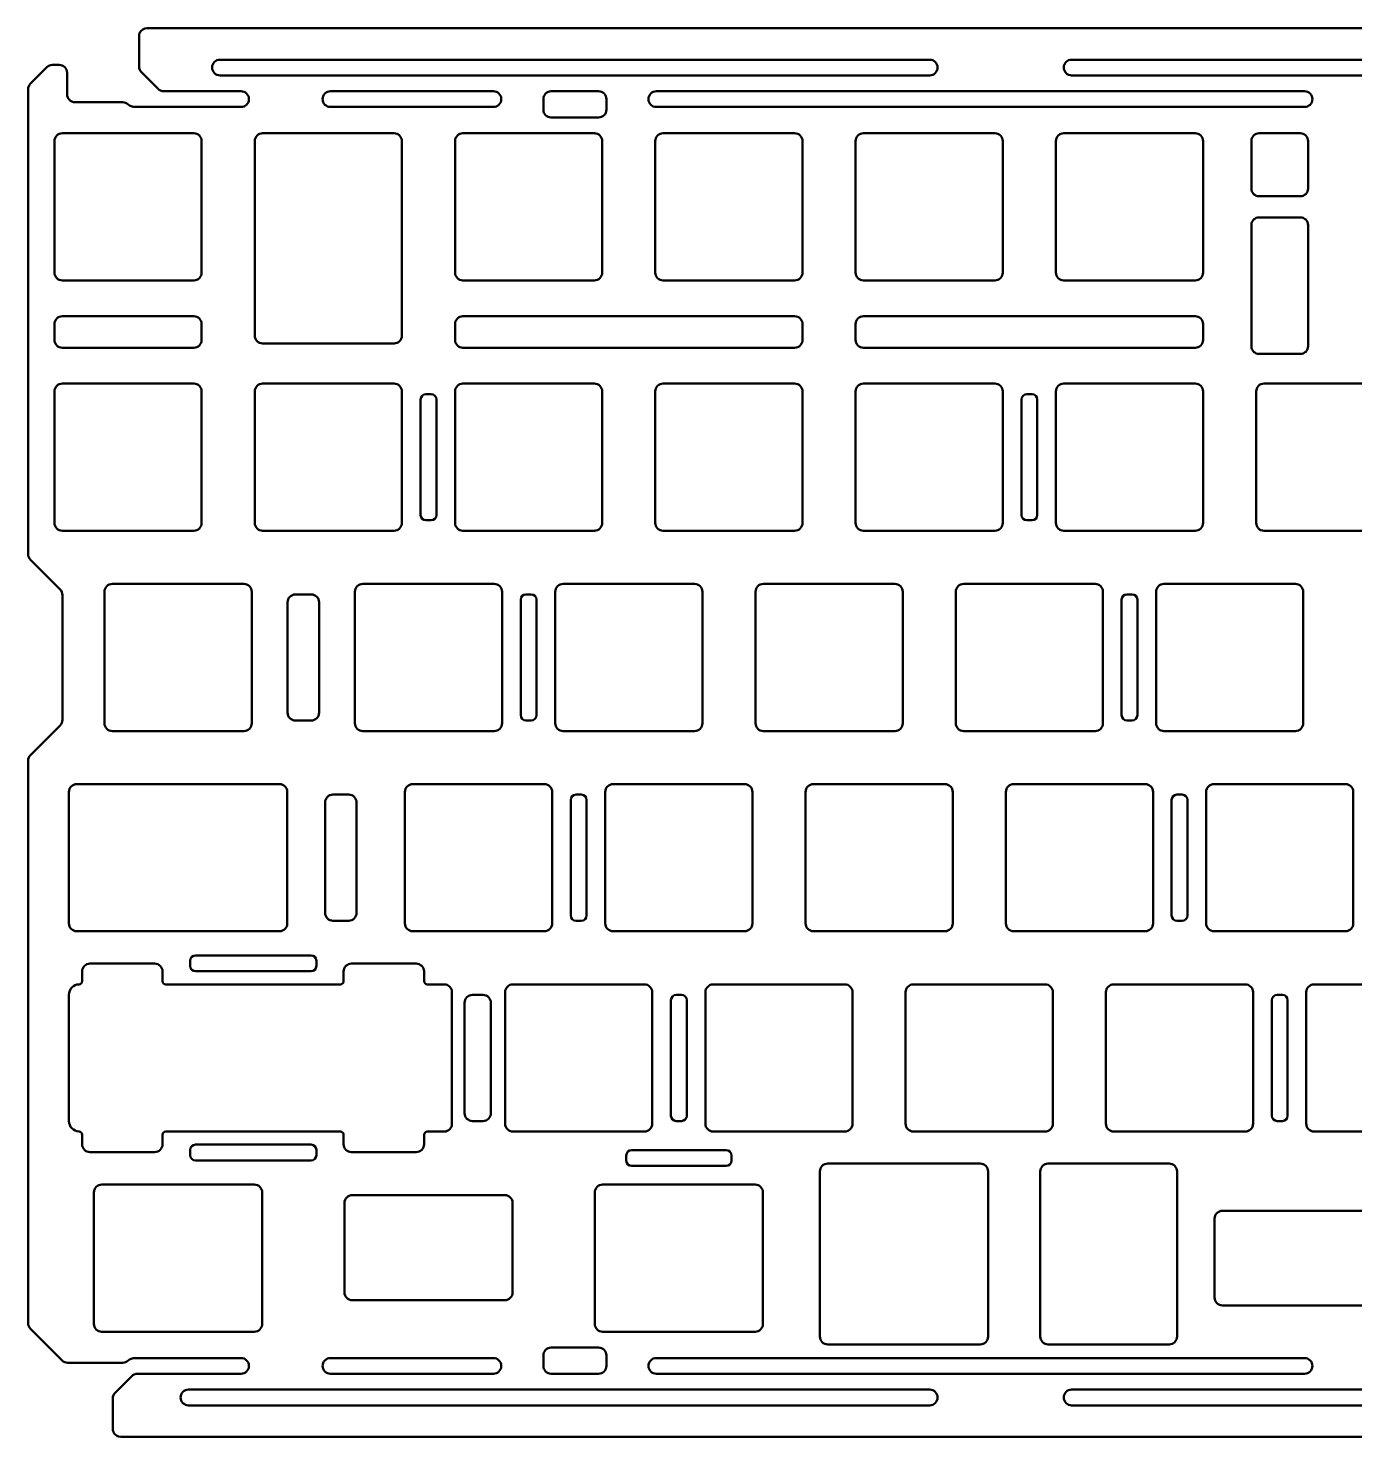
# Model space of a CAD drawing. Header units: millimetres. Extents: x 46 to 394, y 126 to 260.
# Drawn here: x 46 to 172.2, y 126.2 to 260.2 of the extents above; entities that cross this region are included whole.
import ezdxf

# ---------------------------------------------------------------- set-up
doc = ezdxf.new("R2010")
doc.units = ezdxf.units.MM
doc.header["$LTSCALE"] = 0.75
doc.layers.add('Visible', color=7, linetype='Continuous', lineweight=50)

msp = doc.modelspace()

# ---------------------------------------------------------------- linework, layer by layer
at = {"layer": 'Visible'}
for p, q in [((382.3, 260.2, 0.75), (57.29, 260.2, 0.75)), ((56.54, 257.63, 0.75), (56.54, 256.53, 0.75)), ((46.21, 254.92, 0.75), (47.77, 256.48, 0.75)), ((48.94, 256.7, 0.75), (48.3, 256.7, 0.75)), ((58.34, 254.42, 0.75), (56.76, 256, 0.75)), ((131.74, 257.2, 0.75), (64.24, 257.2, 0.75)), ((145.24, 257.2, 0.75), (213.05, 257.2, 0.75)), ((49.69, 253.9, 0.75), (49.69, 255.95, 0.75)), ((131.74, 255.7, 0.75), (64.24, 255.7, 0.75)), ((145.24, 255.7, 0.75), (213.05, 255.7, 0.75)), ((45.99, 254.39, 0.75), (45.99, 210.16, 0.75)), ((58.87, 254.2, 0.75), (66.24, 254.2, 0.75)), ((74.74, 254.2, 0.75), (90.24, 254.2, 0.75)), ((94.99, 252.45, 0.75), (94.99, 253.45, 0.75)), ((95.74, 254.2, 0.75), (100.24, 254.2, 0.75)), ((100.99, 253.45, 0.75), (100.99, 252.45, 0.75)), ((105.74, 254.2, 0.75), (167.39, 254.2, 0.75)), ((50.44, 253.15, 0.75), (54.98, 253.15, 0.75)), ((66.24, 252.7, 0.75), (56.15, 252.7, 0.75)), ((90.24, 252.7, 0.75), (74.74, 252.7, 0.75)), ((167.39, 252.7, 0.75), (105.74, 252.7, 0.75)), ((100.24, 251.7, 0.75), (95.74, 251.7, 0.75)), ((48.49, 236.95, 0.75), (48.49, 249.45, 0.75)), ((49.24, 250.2, 0.75), (61.74, 250.2, 0.75)), ((62.49, 249.45, 0.75), (62.49, 236.95, 0.75)), ((67.54, 230.95, 0.75), (67.54, 249.45, 0.75)), ((68.29, 250.2, 0.75), (80.79, 250.2, 0.75)), ((81.54, 249.45, 0.75), (81.54, 230.95, 0.75)), ((86.59, 236.95, 0.75), (86.59, 249.45, 0.75)), ((87.34, 250.2, 0.75), (99.84, 250.2, 0.75)), ((100.59, 249.45, 0.75), (100.59, 236.95, 0.75)), ((105.64, 236.95, 0.75), (105.64, 249.45, 0.75)), ((106.39, 250.2, 0.75), (118.89, 250.2, 0.75)), ((119.64, 249.45, 0.75), (119.64, 236.95, 0.75)), ((124.69, 236.95, 0.75), (124.69, 249.45, 0.75)), ((125.44, 250.2, 0.75), (137.94, 250.2, 0.75)), ((138.69, 249.45, 0.75), (138.69, 236.95, 0.75)), ((143.74, 236.95, 0.75), (143.74, 249.45, 0.75)), ((144.49, 250.2, 0.75), (156.99, 250.2, 0.75)), ((157.74, 249.45, 0.75), (157.74, 236.95, 0.75)), ((162.33, 244.95, 0.75), (162.33, 249.45, 0.75)), ((163.08, 250.2, 0.75), (166.98, 250.2, 0.75)), ((167.73, 249.45, 0.75), (167.73, 244.95, 0.75)), ((166.98, 244.2, 0.75), (163.08, 244.2, 0.75)), ((162.33, 229.95, 0.75), (162.33, 241.45, 0.75)), ((163.08, 242.2, 0.75), (166.98, 242.2, 0.75)), ((167.73, 241.45, 0.75), (167.73, 229.95, 0.75)), ((61.74, 236.2, 0.75), (49.24, 236.2, 0.75)), ((99.84, 236.2, 0.75), (87.34, 236.2, 0.75)), ((118.89, 236.2, 0.75), (106.39, 236.2, 0.75)), ((137.94, 236.2, 0.75), (125.44, 236.2, 0.75)), ((156.99, 236.2, 0.75), (144.49, 236.2, 0.75)), ((48.49, 230.54, 0.75), (48.49, 232.04, 0.75)), ((49.24, 232.79, 0.75), (61.74, 232.79, 0.75)), ((62.49, 232.04, 0.75), (62.49, 230.54, 0.75)), ((86.59, 230.54, 0.75), (86.59, 232.04, 0.75)), ((87.34, 232.79, 0.75), (118.89, 232.79, 0.75)), ((119.64, 232.04, 0.75), (119.64, 230.54, 0.75)), ((124.69, 230.54, 0.75), (124.69, 232.04, 0.75)), ((125.44, 232.79, 0.75), (156.99, 232.79, 0.75)), ((157.74, 232.04, 0.75), (157.74, 230.54, 0.75)), ((61.74, 229.79, 0.75), (49.24, 229.79, 0.75)), ((80.79, 230.2, 0.75), (68.29, 230.2, 0.75)), ((118.89, 229.79, 0.75), (87.34, 229.79, 0.75)), ((156.99, 229.79, 0.75), (125.44, 229.79, 0.75)), ((166.98, 229.2, 0.75), (163.08, 229.2, 0.75)), ((48.49, 213.13, 0.75), (48.49, 225.63, 0.75)), ((49.24, 226.38, 0.75), (61.74, 226.38, 0.75)), ((62.49, 225.63, 0.75), (62.49, 213.13, 0.75)), ((67.54, 213.13, 0.75), (67.54, 225.63, 0.75)), ((68.29, 226.38, 0.75), (80.79, 226.38, 0.75)), ((81.54, 213.13, 0.75), (81.54, 225.63, 0.75)), ((83.82, 225.38, 0.75), (84.32, 225.38, 0.75)), ((86.59, 213.13, 0.75), (86.59, 225.63, 0.75)), ((87.34, 226.38, 0.75), (99.84, 226.38, 0.75)), ((100.59, 225.63, 0.75), (100.59, 213.13, 0.75)), ((105.64, 213.13, 0.75), (105.64, 225.63, 0.75)), ((106.39, 226.38, 0.75), (118.89, 226.38, 0.75)), ((119.64, 225.63, 0.75), (119.64, 213.13, 0.75)), ((124.69, 213.13, 0.75), (124.69, 225.63, 0.75)), ((125.44, 226.38, 0.75), (137.94, 226.38, 0.75)), ((138.69, 225.63, 0.75), (138.69, 213.13, 0.75)), ((140.97, 225.38, 0.75), (141.47, 225.38, 0.75)), ((143.74, 213.13, 0.75), (143.74, 225.63, 0.75)), ((144.49, 226.38, 0.75), (156.99, 226.38, 0.75)), ((157.74, 225.63, 0.75), (157.74, 213.13, 0.75)), ((162.79, 213.13, 0.75), (162.79, 225.63, 0.75)), ((163.54, 226.38, 0.75), (176.04, 226.38, 0.75)), ((83.32, 213.88, 0.75), (83.32, 224.88, 0.75)), ((84.82, 224.88, 0.75), (84.82, 213.88, 0.75)), ((140.47, 213.88, 0.75), (140.47, 224.88, 0.75)), ((141.97, 224.88, 0.75), (141.97, 213.88, 0.75)), ((84.32, 213.38, 0.75), (83.82, 213.38, 0.75)), ((141.47, 213.38, 0.75), (140.97, 213.38, 0.75)), ((61.74, 212.38, 0.75), (49.24, 212.38, 0.75)), ((80.79, 212.38, 0.75), (68.29, 212.38, 0.75)), ((99.84, 212.38, 0.75), (87.34, 212.38, 0.75)), ((118.89, 212.38, 0.75), (106.39, 212.38, 0.75)), ((137.94, 212.38, 0.75), (125.44, 212.38, 0.75)), ((156.99, 212.38, 0.75), (144.49, 212.38, 0.75)), ((176.04, 212.38, 0.75), (163.54, 212.38, 0.75)), ((49.03, 206.8, 0.75), (46.21, 209.63, 0.75)), ((53.25, 194.08, 0.75), (53.25, 206.58, 0.75)), ((54, 207.33, 0.75), (66.5, 207.33, 0.75)), ((67.25, 206.58, 0.75), (67.25, 194.08, 0.75)), ((77.07, 194.08, 0.75), (77.07, 206.58, 0.75)), ((77.82, 207.33, 0.75), (90.32, 207.33, 0.75)), ((91.07, 206.58, 0.75), (91.07, 194.08, 0.75)), ((96.12, 194.08, 0.75), (96.12, 206.58, 0.75)), ((96.87, 207.33, 0.75), (109.37, 207.33, 0.75)), ((110.12, 206.58, 0.75), (110.12, 194.08, 0.75)), ((115.17, 194.08, 0.75), (115.17, 206.58, 0.75)), ((115.92, 207.33, 0.75), (128.42, 207.33, 0.75)), ((129.17, 206.58, 0.75), (129.17, 194.08, 0.75)), ((134.22, 194.08, 0.75), (134.22, 206.58, 0.75)), ((134.97, 207.33, 0.75), (147.47, 207.33, 0.75)), ((148.22, 206.58, 0.75), (148.22, 194.08, 0.75)), ((153.27, 194.08, 0.75), (153.27, 206.58, 0.75)), ((154.02, 207.33, 0.75), (166.52, 207.33, 0.75)), ((167.27, 206.58, 0.75), (167.27, 194.08, 0.75)), ((49.25, 206.27, 0.75), (49.25, 194.4, 0.75)), ((70.66, 195.08, 0.75), (70.66, 205.58, 0.75)), ((71.41, 206.33, 0.75), (72.91, 206.33, 0.75)), ((73.66, 205.58, 0.75), (73.66, 195.08, 0.75)), ((92.84, 194.83, 0.75), (92.84, 205.83, 0.75)), ((93.34, 206.33, 0.75), (93.84, 206.33, 0.75)), ((94.34, 205.83, 0.75), (94.34, 194.83, 0.75)), ((149.99, 194.83, 0.75), (149.99, 205.83, 0.75)), ((150.49, 206.33, 0.75), (150.99, 206.33, 0.75)), ((151.49, 205.83, 0.75), (151.49, 194.83, 0.75)), ((72.91, 194.33, 0.75), (71.41, 194.33, 0.75)), ((93.84, 194.33, 0.75), (93.34, 194.33, 0.75)), ((150.99, 194.33, 0.75), (150.49, 194.33, 0.75)), ((49.03, 193.86, 0.75), (46.21, 191.04, 0.75)), ((66.5, 193.33, 0.75), (54, 193.33, 0.75)), ((90.32, 193.33, 0.75), (77.82, 193.33, 0.75)), ((109.37, 193.33, 0.75), (96.87, 193.33, 0.75)), ((128.42, 193.33, 0.75), (115.92, 193.33, 0.75)), ((147.47, 193.33, 0.75), (134.97, 193.33, 0.75)), ((166.52, 193.33, 0.75), (154.02, 193.33, 0.75)), ((45.99, 190.51, 0.75), (45.99, 137, 0.75)), ((50.62, 188.28, 0.75), (69.89, 188.28, 0.75)), ((82.58, 188.28, 0.75), (95.08, 188.28, 0.75)), ((101.63, 188.28, 0.75), (114.13, 188.28, 0.75)), ((120.68, 188.28, 0.75), (133.18, 188.28, 0.75)), ((139.73, 188.28, 0.75), (152.23, 188.28, 0.75)), ((158.78, 188.28, 0.75), (171.28, 188.28, 0.75)), ((49.87, 175.03, 0.75), (49.87, 187.53, 0.75)), ((70.64, 187.53, 0.75), (70.64, 175.03, 0.75)), ((74.23, 176.03, 0.75), (74.23, 186.53, 0.75)), ((74.98, 187.28, 0.75), (76.48, 187.28, 0.75)), ((77.23, 186.53, 0.75), (77.23, 176.03, 0.75)), ((81.83, 175.03, 0.75), (81.83, 187.53, 0.75)), ((95.83, 187.53, 0.75), (95.83, 175.03, 0.75)), ((97.6, 175.78, 0.75), (97.6, 186.78, 0.75)), ((98.1, 187.28, 0.75), (98.6, 187.28, 0.75)), ((99.1, 186.78, 0.75), (99.1, 175.78, 0.75)), ((100.88, 175.03, 0.75), (100.88, 187.53, 0.75)), ((114.88, 187.53, 0.75), (114.88, 175.03, 0.75)), ((119.93, 175.03, 0.75), (119.93, 187.53, 0.75)), ((133.93, 187.53, 0.75), (133.93, 175.03, 0.75)), ((138.98, 175.03, 0.75), (138.98, 187.53, 0.75)), ((152.98, 187.53, 0.75), (152.98, 175.03, 0.75)), ((154.75, 175.78, 0.75), (154.75, 186.78, 0.75)), ((155.25, 187.28, 0.75), (155.75, 187.28, 0.75)), ((156.25, 186.78, 0.75), (156.25, 175.78, 0.75)), ((158.03, 175.03, 0.75), (158.03, 187.53, 0.75)), ((172.03, 187.53, 0.75), (172.03, 175.03, 0.75)), ((69.89, 174.28, 0.75), (50.62, 174.28, 0.75)), ((76.48, 175.28, 0.75), (74.98, 175.28, 0.75)), ((95.08, 174.28, 0.75), (82.58, 174.28, 0.75)), ((98.6, 175.28, 0.75), (98.1, 175.28, 0.75)), ((114.13, 174.28, 0.75), (101.63, 174.28, 0.75)), ((133.18, 174.28, 0.75), (120.68, 174.28, 0.75)), ((152.23, 174.28, 0.75), (139.73, 174.28, 0.75)), ((155.75, 175.28, 0.75), (155.25, 175.28, 0.75)), ((171.28, 174.28, 0.75), (158.78, 174.28, 0.75)), ((61.9, 171.98, 0.75), (72.9, 171.98, 0.75)), ((51.12, 169.53, 0.75), (51.12, 170.45, 0.75)), ((51.87, 171.2, 0.75), (58.02, 171.2, 0.75)), ((58.77, 170.45, 0.75), (58.77, 169.53, 0.75)), ((61.4, 170.98, 0.75), (61.4, 171.48, 0.75)), ((72.9, 170.48, 0.75), (61.9, 170.48, 0.75)), ((73.4, 171.48, 0.75), (73.4, 170.98, 0.75)), ((75.99, 169.53, 0.75), (75.99, 170.45, 0.75)), ((76.74, 171.2, 0.75), (82.9, 171.2, 0.75)), ((83.65, 170.45, 0.75), (83.65, 169.53, 0.75)), ((59.07, 169.23, 0.75), (75.69, 169.23, 0.75)), ((83.95, 169.23, 0.75), (85.55, 169.23, 0.75)), ((92.1, 169.23, 0.75), (104.6, 169.23, 0.75)), ((111.15, 169.23, 0.75), (123.65, 169.23, 0.75)), ((130.2, 169.23, 0.75), (142.7, 169.23, 0.75)), ((149.25, 169.23, 0.75), (161.75, 169.23, 0.75)), ((168.3, 169.23, 0.75), (180.8, 169.23, 0.75)), ((49.87, 156.23, 0.75), (49.87, 168.23, 0.75)), ((86.3, 168.48, 0.75), (86.3, 155.98, 0.75)), ((88.25, 168.23, 0.75), (89.25, 168.23, 0.75)), ((91.35, 155.98, 0.75), (91.35, 168.48, 0.75)), ((105.35, 168.48, 0.75), (105.35, 155.98, 0.75)), ((107.13, 156.73, 0.75), (107.13, 167.73, 0.75)), ((107.63, 168.23, 0.75), (108.13, 168.23, 0.75)), ((108.63, 167.73, 0.75), (108.63, 156.73, 0.75)), ((110.4, 155.98, 0.75), (110.4, 168.48, 0.75)), ((124.4, 168.48, 0.75), (124.4, 155.98, 0.75)), ((129.45, 155.98, 0.75), (129.45, 168.48, 0.75)), ((143.45, 155.98, 0.75), (143.45, 168.48, 0.75)), ((148.5, 155.98, 0.75), (148.5, 168.48, 0.75)), ((162.5, 168.48, 0.75), (162.5, 155.98, 0.75)), ((164.28, 156.73, 0.75), (164.28, 167.73, 0.75)), ((164.78, 168.23, 0.75), (165.28, 168.23, 0.75)), ((165.78, 167.73, 0.75), (165.78, 156.73, 0.75)), ((167.55, 155.98, 0.75), (167.55, 168.48, 0.75)), ((87.5, 156.98, 0.75), (87.5, 167.48, 0.75)), ((90, 167.48, 0.75), (90, 156.98, 0.75)), ((89.25, 156.23, 0.75), (88.25, 156.23, 0.75)), ((108.13, 156.23, 0.75), (107.63, 156.23, 0.75)), ((165.28, 156.23, 0.75), (164.78, 156.23, 0.75)), ((51.12, 154.02, 0.75), (51.12, 154.94, 0.75)), ((58.77, 154.93, 0.75), (58.77, 154.02, 0.75)), ((75.69, 155.23, 0.75), (59.07, 155.23, 0.75)), ((75.99, 154.02, 0.75), (75.99, 154.93, 0.75)), ((83.65, 154.93, 0.75), (83.65, 154.02, 0.75)), ((85.55, 155.23, 0.75), (83.95, 155.23, 0.75)), ((104.6, 155.23, 0.75), (92.1, 155.23, 0.75)), ((123.65, 155.23, 0.75), (111.15, 155.23, 0.75)), ((142.7, 155.23, 0.75), (130.2, 155.23, 0.75)), ((161.75, 155.23, 0.75), (149.25, 155.23, 0.75)), ((180.8, 155.23, 0.75), (168.3, 155.23, 0.75)), ((58.02, 153.27, 0.75), (51.87, 153.27, 0.75)), ((61.4, 152.98, 0.75), (61.4, 153.48, 0.75)), ((61.9, 153.98, 0.75), (72.9, 153.98, 0.75)), ((73.4, 153.48, 0.75), (73.4, 152.98, 0.75)), ((82.9, 153.27, 0.75), (76.74, 153.27, 0.75)), ((102.88, 152.46, 0.75), (102.88, 152.96, 0.75)), ((103.38, 153.46, 0.75), (112.38, 153.46, 0.75)), ((112.88, 152.96, 0.75), (112.88, 152.46, 0.75)), ((72.9, 152.48, 0.75), (61.9, 152.48, 0.75)), ((112.38, 151.96, 0.75), (103.38, 151.96, 0.75)), ((121.29, 135.73, 0.75), (121.29, 151.43, 0.75)), ((136.54, 152.18, 0.75), (122.04, 152.18, 0.75)), ((137.29, 151.43, 0.75), (137.29, 135.73, 0.75)), ((142.26, 135.73, 0.75), (142.26, 151.43, 0.75)), ((143.01, 152.18, 0.75), (154.51, 152.18, 0.75)), ((155.26, 151.43, 0.75), (155.26, 135.73, 0.75)), ((53, 150.18, 0.75), (67.5, 150.18, 0.75)), ((100.63, 150.18, 0.75), (115.13, 150.18, 0.75)), ((52.25, 136.93, 0.75), (52.25, 149.43, 0.75)), ((68.25, 149.43, 0.75), (68.25, 136.93, 0.75)), ((76.82, 149.18, 0.75), (91.32, 149.18, 0.75)), ((99.88, 136.93, 0.75), (99.88, 149.43, 0.75)), ((115.88, 149.43, 0.75), (115.88, 136.93, 0.75)), ((76.07, 139.93, 0.75), (76.07, 148.43, 0.75)), ((92.07, 148.43, 0.75), (92.07, 139.93, 0.75)), ((159.59, 147.69, 0.75), (176.09, 147.69, 0.75)), ((158.84, 139.44, 0.75), (158.84, 146.94, 0.75)), ((91.32, 139.18, 0.75), (76.82, 139.18, 0.75)), ((176.09, 138.69, 0.75), (159.59, 138.69, 0.75)), ((46.21, 136.46, 0.75), (49.22, 133.45, 0.75)), ((67.5, 136.18, 0.75), (53, 136.18, 0.75)), ((115.13, 136.18, 0.75), (100.63, 136.18, 0.75)), ((95.74, 134.68, 0.75), (100.24, 134.68, 0.75)), ((136.54, 134.98, 0.75), (122.04, 134.98, 0.75)), ((154.51, 134.98, 0.75), (143.01, 134.98, 0.75)), ((49.75, 133.23, 0.75), (54.98, 133.23, 0.75)), ((56.15, 133.68, 0.75), (66.24, 133.68, 0.75)), ((74.74, 133.68, 0.75), (90.24, 133.68, 0.75)), ((94.99, 132.93, 0.75), (94.99, 133.93, 0.75)), ((100.99, 133.93, 0.75), (100.99, 132.93, 0.75)), ((105.74, 133.68, 0.75), (167.39, 133.68, 0.75)), ((54.26, 130.38, 0.75), (55.84, 131.96, 0.75)), ((66.24, 132.18, 0.75), (56.37, 132.18, 0.75)), ((90.24, 132.18, 0.75), (74.74, 132.18, 0.75)), ((100.24, 132.18, 0.75), (95.74, 132.18, 0.75)), ((105.74, 132.18, 0.75), (167.39, 132.18, 0.75)), ((61.24, 130.68, 0.75), (131.74, 130.68, 0.75)), ((145.24, 130.68, 0.75), (213.05, 130.68, 0.75)), ((54.04, 129.85, 0.75), (54.04, 128.76, 0.75)), ((131.74, 129.18, 0.75), (61.24, 129.18, 0.75)), ((145.24, 129.18, 0.75), (213.05, 129.18, 0.75)), ((384.8, 126.18, 0.75), (54.79, 126.18, 0.75))]:
    msp.add_line(p, q, dxfattribs=at)
at = {"layer": 'Visible', "extrusion": (0, 1.1e-14, -1)}
for centre, radius, start, end in [((-57.29, 259.45, -0.75), 0.75, 25.3588, 90), ((-48.3, 255.95, -0.75), 0.75, 45, 90), ((-48.94, 255.95, -0.75), 0.75, 90, 180), ((-57.29, 256.53, -0.75), 0.75, 315, 0), ((-64.24, 256.45, -0.75), 0.75, 270, 90), ((-131.74, 256.45, -0.75), 0.75, 90, 270), ((-145.24, 256.45, -0.75), 0.75, 270, 90), ((-46.74, 254.39, -0.75), 0.75, 0, 45), ((-58.87, 254.95, -0.75), 0.75, 270, 315), ((-66.24, 253.45, -0.75), 0.75, 90, 270), ((-74.74, 253.45, -0.75), 0.75, 270, 90), ((-90.24, 253.45, -0.75), 0.75, 90, 270), ((-105.74, 253.45, -0.75), 0.75, 270, 90), ((-167.39, 253.45, -0.75), 0.75, 90, 270), ((-54.98, 252.4, -0.75), 0.75, 90, 132.0246), ((-83.82, 224.88, -0.75), 0.5, 0, 90), ((-84.32, 224.88, -0.75), 0.5, 90, 180), ((-140.97, 224.88, -0.75), 0.5, 0, 90), ((-141.47, 224.88, -0.75), 0.5, 90, 180), ((-83.82, 213.88, -0.75), 0.5, 270, 0), ((-84.32, 213.88, -0.75), 0.5, 180, 270), ((-140.97, 213.88, -0.75), 0.5, 270, 0), ((-141.47, 213.88, -0.75), 0.5, 180, 270), ((-46.74, 210.16, -0.75), 0.75, 315, 0), ((-93.34, 205.83, -0.75), 0.5, 0, 90), ((-93.84, 205.83, -0.75), 0.5, 90, 180), ((-150.49, 205.83, -0.75), 0.5, 0, 90), ((-150.99, 205.83, -0.75), 0.5, 90, 180), ((-93.34, 194.83, -0.75), 0.5, 270, 0), ((-93.84, 194.83, -0.75), 0.5, 180, 270), ((-150.49, 194.83, -0.75), 0.5, 270, 0), ((-150.99, 194.83, -0.75), 0.5, 180, 270), ((-46.74, 190.51, -0.75), 0.75, 0, 45), ((-98.1, 186.78, -0.75), 0.5, 0, 90), ((-98.6, 186.78, -0.75), 0.5, 90, 180), ((-155.25, 186.78, -0.75), 0.5, 0, 90), ((-155.75, 186.78, -0.75), 0.5, 90, 180), ((-98.1, 175.78, -0.75), 0.5, 270, 0), ((-98.6, 175.78, -0.75), 0.5, 180, 270), ((-155.25, 175.78, -0.75), 0.5, 270, 0), ((-155.75, 175.78, -0.75), 0.5, 180, 270), ((-61.9, 171.48, -0.75), 0.5, 0, 90), ((-72.9, 171.48, -0.75), 0.5, 90, 180), ((-61.9, 170.98, -0.75), 0.5, 270, 0), ((-72.9, 170.98, -0.75), 0.5, 180, 270), ((-50.87, 168.23, -0.75), 1, 0, 87.5576), ((-50.82, 169.53, -0.75), 0.3, 180, 267.5576), ((-83.95, 169.53, -0.75), 0.3, 270, 0), ((-107.63, 167.73, -0.75), 0.5, 0, 90), ((-108.13, 167.73, -0.75), 0.5, 90, 180), ((-164.78, 167.73, -0.75), 0.5, 0, 90), ((-165.28, 167.73, -0.75), 0.5, 90, 180), ((-50.87, 156.23, -0.75), 1, 272.4424, 0), ((-107.63, 156.73, -0.75), 0.5, 270, 0), ((-108.13, 156.73, -0.75), 0.5, 180, 270), ((-164.78, 156.73, -0.75), 0.5, 270, 0), ((-165.28, 156.73, -0.75), 0.5, 180, 270), ((-50.82, 154.94, -0.75), 0.3, 92.4424, 180), ((-83.95, 154.93, -0.75), 0.3, 0, 90), ((-61.9, 153.48, -0.75), 0.5, 0, 90), ((-61.9, 152.98, -0.75), 0.5, 270, 0), ((-72.9, 153.48, -0.75), 0.5, 90, 180), ((-72.9, 152.98, -0.75), 0.5, 180, 270), ((-103.38, 152.96, -0.75), 0.5, 0, 90), ((-112.38, 152.96, -0.75), 0.5, 90, 180), ((-103.38, 152.46, -0.75), 0.5, 270, 0), ((-112.38, 152.46, -0.75), 0.5, 180, 270), ((-53, 149.43, -0.75), 0.75, 360, 90), ((-100.63, 149.43, -0.75), 0.75, 360, 90), ((-46.74, 137, -0.75), 0.75, 315, 0), ((-53, 136.93, -0.75), 0.75, 270, 360), ((-100.63, 136.93, -0.75), 0.75, 270, 360), ((-49.75, 133.98, -0.75), 0.75, 270, 315), ((-54.98, 133.98, -0.75), 0.75, 227.9754, 270), ((-66.24, 132.93, -0.75), 0.75, 90, 270), ((-74.74, 132.93, -0.75), 0.75, 270, 90), ((-90.24, 132.93, -0.75), 0.75, 90, 270), ((-105.74, 132.93, -0.75), 0.75, 270, 90), ((-167.39, 132.93, -0.75), 0.75, 90, 270), ((-56.37, 131.43, -0.75), 0.75, 45, 90), ((-54.79, 129.85, -0.75), 0.75, 0, 45), ((-61.24, 129.93, -0.75), 0.75, 270, 90), ((-131.74, 129.93, -0.75), 0.75, 90, 270), ((-145.24, 129.93, -0.75), 0.75, 270, 90), ((-54.79, 126.93, -0.75), 0.75, 270, 334.6412)]:
    msp.add_arc(centre, radius, start, end, dxfattribs=at)
at = {"layer": 'Visible', "extrusion": (1, 0, 0)}
for centre, start, end in [((258.7, 1.8, 56.54), 224.427, 300), ((127.68, 1.8, 54.04), 240, 315.573)]:
    msp.add_arc(centre, 1.5, start, end, dxfattribs=at)
at = {"layer": 'Visible'}
for centre, radius, start, end in [((50.44, 253.9, 0.75), 0.75, 180, 270), ((95.74, 253.45, 0.75), 0.75, 90, 180), ((100.24, 253.45, 0.75), 0.75, 0, 90), ((56.15, 253.7, 0.75), 1, 227.9754, 270), ((95.74, 252.45, 0.75), 0.75, 180, 270), ((100.24, 252.45, 0.75), 0.75, 270, 0), ((49.24, 249.45, 0.75), 0.75, 90, 180), ((61.74, 249.45, 0.75), 0.75, 0, 90), ((68.29, 249.45, 0.75), 0.75, 90, 180), ((80.79, 249.45, 0.75), 0.75, 360, 90), ((87.34, 249.45, 0.75), 0.75, 90, 180), ((99.84, 249.45, 0.75), 0.75, 0, 90), ((106.39, 249.45, 0.75), 0.75, 90, 180), ((118.89, 249.45, 0.75), 0.75, 0, 90), ((125.44, 249.45, 0.75), 0.75, 90, 180), ((137.94, 249.45, 0.75), 0.75, 0, 90), ((144.49, 249.45, 0.75), 0.75, 90, 180), ((156.99, 249.45, 0.75), 0.75, 0, 90), ((163.08, 249.45, 0.75), 0.75, 90, 180), ((166.98, 249.45, 0.75), 0.75, 0, 90), ((163.08, 244.95, 0.75), 0.75, 180, 270), ((166.98, 244.95, 0.75), 0.75, 270, 0), ((163.08, 241.45, 0.75), 0.75, 90, 180), ((166.98, 241.45, 0.75), 0.75, 0, 90), ((49.24, 236.95, 0.75), 0.75, 180, 270), ((61.74, 236.95, 0.75), 0.75, 270, 0), ((87.34, 236.95, 0.75), 0.75, 180, 270), ((99.84, 236.95, 0.75), 0.75, 270, 0), ((106.39, 236.95, 0.75), 0.75, 180, 270), ((118.89, 236.95, 0.75), 0.75, 270, 0), ((125.44, 236.95, 0.75), 0.75, 180, 270), ((137.94, 236.95, 0.75), 0.75, 270, 0), ((144.49, 236.95, 0.75), 0.75, 180, 270), ((156.99, 236.95, 0.75), 0.75, 270, 0), ((49.24, 232.04, 0.75), 0.75, 90, 180), ((61.74, 232.04, 0.75), 0.75, 0, 90), ((87.34, 232.04, 0.75), 0.75, 90, 180), ((118.89, 232.04, 0.75), 0.75, 0, 90), ((125.44, 232.04, 0.75), 0.75, 90, 180), ((156.99, 232.04, 0.75), 0.75, 0, 90), ((49.24, 230.54, 0.75), 0.75, 180, 270), ((61.74, 230.54, 0.75), 0.75, 270, 0), ((68.29, 230.95, 0.75), 0.75, 180, 270), ((80.79, 230.95, 0.75), 0.75, 270, 360), ((87.34, 230.54, 0.75), 0.75, 180, 270), ((118.89, 230.54, 0.75), 0.75, 270, 0), ((125.44, 230.54, 0.75), 0.75, 180, 270), ((156.99, 230.54, 0.75), 0.75, 270, 0), ((163.08, 229.95, 0.75), 0.75, 180, 270), ((166.98, 229.95, 0.75), 0.75, 270, 0), ((49.24, 225.63, 0.75), 0.75, 90, 180), ((61.74, 225.63, 0.75), 0.75, 0, 90), ((68.29, 225.63, 0.75), 0.75, 90, 180), ((80.79, 225.63, 0.75), 0.75, 0, 90), ((87.34, 225.63, 0.75), 0.75, 90, 180), ((99.84, 225.63, 0.75), 0.75, 0, 90), ((106.39, 225.63, 0.75), 0.75, 90, 180), ((118.89, 225.63, 0.75), 0.75, 0, 90), ((125.44, 225.63, 0.75), 0.75, 90, 180), ((137.94, 225.63, 0.75), 0.75, 0, 90), ((144.49, 225.63, 0.75), 0.75, 90, 180), ((156.99, 225.63, 0.75), 0.75, 0, 90), ((163.54, 225.63, 0.75), 0.75, 90, 180), ((49.24, 213.13, 0.75), 0.75, 180, 270), ((61.74, 213.13, 0.75), 0.75, 270, 0), ((68.29, 213.13, 0.75), 0.75, 180, 270), ((80.79, 213.13, 0.75), 0.75, 270, 0), ((87.34, 213.13, 0.75), 0.75, 180, 270), ((99.84, 213.13, 0.75), 0.75, 270, 0), ((106.39, 213.13, 0.75), 0.75, 180, 270), ((118.89, 213.13, 0.75), 0.75, 270, 0), ((125.44, 213.13, 0.75), 0.75, 180, 270), ((137.94, 213.13, 0.75), 0.75, 270, 0), ((144.49, 213.13, 0.75), 0.75, 180, 270), ((156.99, 213.13, 0.75), 0.75, 270, 0), ((163.54, 213.13, 0.75), 0.75, 180, 270), ((48.5, 206.27, 0.75), 0.75, 0, 45), ((54, 206.58, 0.75), 0.75, 90, 180), ((66.5, 206.58, 0.75), 0.75, 0, 90), ((77.82, 206.58, 0.75), 0.75, 90, 180), ((90.32, 206.58, 0.75), 0.75, 0, 90), ((96.87, 206.58, 0.75), 0.75, 90, 180), ((109.37, 206.58, 0.75), 0.75, 0, 90), ((115.92, 206.58, 0.75), 0.75, 90, 180), ((128.42, 206.58, 0.75), 0.75, 0, 90), ((134.97, 206.58, 0.75), 0.75, 90, 180), ((147.47, 206.58, 0.75), 0.75, 0, 90), ((154.02, 206.58, 0.75), 0.75, 90, 180), ((166.52, 206.58, 0.75), 0.75, 0, 90), ((71.41, 205.58, 0.75), 0.75, 90, 180), ((72.91, 205.58, 0.75), 0.75, 0, 90), ((48.5, 194.4, 0.75), 0.75, 315, 0), ((71.41, 195.08, 0.75), 0.75, 180, 270), ((72.91, 195.08, 0.75), 0.75, 270, 0), ((54, 194.08, 0.75), 0.75, 180, 270), ((66.5, 194.08, 0.75), 0.75, 270, 0), ((77.82, 194.08, 0.75), 0.75, 180, 270), ((90.32, 194.08, 0.75), 0.75, 270, 0), ((96.87, 194.08, 0.75), 0.75, 180, 270), ((109.37, 194.08, 0.75), 0.75, 270, 0), ((115.92, 194.08, 0.75), 0.75, 180, 270), ((128.42, 194.08, 0.75), 0.75, 270, 0), ((134.97, 194.08, 0.75), 0.75, 180, 270), ((147.47, 194.08, 0.75), 0.75, 270, 0), ((154.02, 194.08, 0.75), 0.75, 180, 270), ((166.52, 194.08, 0.75), 0.75, 270, 0), ((50.62, 187.53, 0.75), 0.75, 90, 180), ((69.89, 187.53, 0.75), 0.75, 0, 90), ((82.58, 187.53, 0.75), 0.75, 90, 180), ((95.08, 187.53, 0.75), 0.75, 0, 90), ((101.63, 187.53, 0.75), 0.75, 90, 180), ((114.13, 187.53, 0.75), 0.75, 0, 90), ((120.68, 187.53, 0.75), 0.75, 90, 180), ((133.18, 187.53, 0.75), 0.75, 0, 90), ((139.73, 187.53, 0.75), 0.75, 90, 180), ((152.23, 187.53, 0.75), 0.75, 0, 90), ((158.78, 187.53, 0.75), 0.75, 90, 180), ((171.28, 187.53, 0.75), 0.75, 0, 90), ((74.98, 186.53, 0.75), 0.75, 90, 180), ((76.48, 186.53, 0.75), 0.75, 0, 90), ((74.98, 176.03, 0.75), 0.75, 180, 270), ((76.48, 176.03, 0.75), 0.75, 270, 0), ((50.62, 175.03, 0.75), 0.75, 180, 270), ((69.89, 175.03, 0.75), 0.75, 270, 0), ((82.58, 175.03, 0.75), 0.75, 180, 270), ((95.08, 175.03, 0.75), 0.75, 270, 0), ((101.63, 175.03, 0.75), 0.75, 180, 270), ((114.13, 175.03, 0.75), 0.75, 270, 0), ((120.68, 175.03, 0.75), 0.75, 180, 270), ((133.18, 175.03, 0.75), 0.75, 270, 0), ((139.73, 175.03, 0.75), 0.75, 180, 270), ((152.23, 175.03, 0.75), 0.75, 270, 0), ((158.78, 175.03, 0.75), 0.75, 180, 270), ((171.28, 175.03, 0.75), 0.75, 270, 0), ((51.87, 170.45, 0.75), 0.75, 90, 180), ((58.02, 170.45, 0.75), 0.75, 0, 90), ((76.74, 170.45, 0.75), 0.75, 90, 180), ((82.9, 170.45, 0.75), 0.75, 0, 90), ((59.07, 169.53, 0.75), 0.3, 180, 270), ((75.69, 169.53, 0.75), 0.3, 270, 0), ((85.55, 168.48, 0.75), 0.75, 0, 90), ((92.1, 168.48, 0.75), 0.75, 90, 180), ((104.6, 168.48, 0.75), 0.75, 0, 90), ((111.15, 168.48, 0.75), 0.75, 90, 180), ((123.65, 168.48, 0.75), 0.75, 0, 90), ((130.2, 168.48, 0.75), 0.75, 90, 180), ((142.7, 168.48, 0.75), 0.75, 0, 90), ((149.25, 168.48, 0.75), 0.75, 90, 180), ((161.75, 168.48, 0.75), 0.75, 0, 90), ((168.3, 168.48, 0.75), 0.75, 90, 180), ((88.25, 167.48, 0.75), 0.75, 90, 180), ((89.25, 167.48, 0.75), 0.75, 0, 90), ((88.25, 156.98, 0.75), 0.75, 180, 270), ((89.25, 156.98, 0.75), 0.75, 270, 0), ((85.55, 155.98, 0.75), 0.75, 270, 0), ((92.1, 155.98, 0.75), 0.75, 180, 270), ((104.6, 155.98, 0.75), 0.75, 270, 0), ((111.15, 155.98, 0.75), 0.75, 180, 270), ((123.65, 155.98, 0.75), 0.75, 270, 0), ((130.2, 155.98, 0.75), 0.75, 180, 270), ((142.7, 155.98, 0.75), 0.75, 270, 0), ((149.25, 155.98, 0.75), 0.75, 180, 270), ((161.75, 155.98, 0.75), 0.75, 270, 0), ((168.3, 155.98, 0.75), 0.75, 180, 270), ((59.07, 154.93, 0.75), 0.3, 90, 180), ((75.69, 154.93, 0.75), 0.3, 0, 90), ((51.87, 154.02, 0.75), 0.75, 180, 270), ((58.02, 154.02, 0.75), 0.75, 270, 0), ((76.74, 154.02, 0.75), 0.75, 180, 270), ((82.9, 154.02, 0.75), 0.75, 270, 0), ((122.04, 151.43, 0.75), 0.75, 90, 180), ((136.54, 151.43, 0.75), 0.75, 0, 90), ((143.01, 151.43, 0.75), 0.75, 90, 180), ((154.51, 151.43, 0.75), 0.75, 0, 90), ((67.5, 149.43, 0.75), 0.75, 360, 90), ((115.13, 149.43, 0.75), 0.75, 360, 90), ((76.82, 148.43, 0.75), 0.75, 90, 180), ((91.32, 148.43, 0.75), 0.75, 0, 90), ((159.59, 146.94, 0.75), 0.75, 90, 180), ((76.82, 139.93, 0.75), 0.75, 180, 270), ((91.32, 139.93, 0.75), 0.75, 270, 0), ((159.59, 139.44, 0.75), 0.75, 180, 270), ((67.5, 136.93, 0.75), 0.75, 270, 360), ((115.13, 136.93, 0.75), 0.75, 270, 360), ((122.04, 135.73, 0.75), 0.75, 180, 270), ((136.54, 135.73, 0.75), 0.75, 270, 0), ((143.01, 135.73, 0.75), 0.75, 180, 270), ((154.51, 135.73, 0.75), 0.75, 270, 0), ((95.74, 133.93, 0.75), 0.75, 90, 180), ((100.24, 133.93, 0.75), 0.75, 0, 90), ((56.15, 132.68, 0.75), 1, 90, 132.0246), ((95.74, 132.93, 0.75), 0.75, 180, 270), ((100.24, 132.93, 0.75), 0.75, 270, 0)]:
    msp.add_arc(centre, radius, start, end, dxfattribs=at)
for points, knots in [([(56.54, 259.45, 0.5), (56.54, 259.55, 0.56), (56.56, 259.64, 0.63), (56.6, 259.74, 0.72), (56.61, 259.76, 0.74), (56.61, 259.77, 0.75)], [0.40089175, 0.40089175, 0.40089175, 0.40089175, 0.43489726, 0.43489726, 0.44049078, 0.44049078, 0.44049078, 0.44049078]), ([(54.11, 126.61, 0.75), (54.11, 126.63, 0.74), (54.1, 126.64, 0.72), (54.06, 126.74, 0.63), (54.04, 126.84, 0.56), (54.04, 126.93, 0.5)], [0.1282052, 0.1282052, 0.1282052, 0.1282052, 0.13379873, 0.13379873, 0.16780423, 0.16780423, 0.16780423, 0.16780423])]:
    msp.add_open_spline(points, degree=3, knots=knots, dxfattribs=at)

doc.saveas('drawing.dxf')
